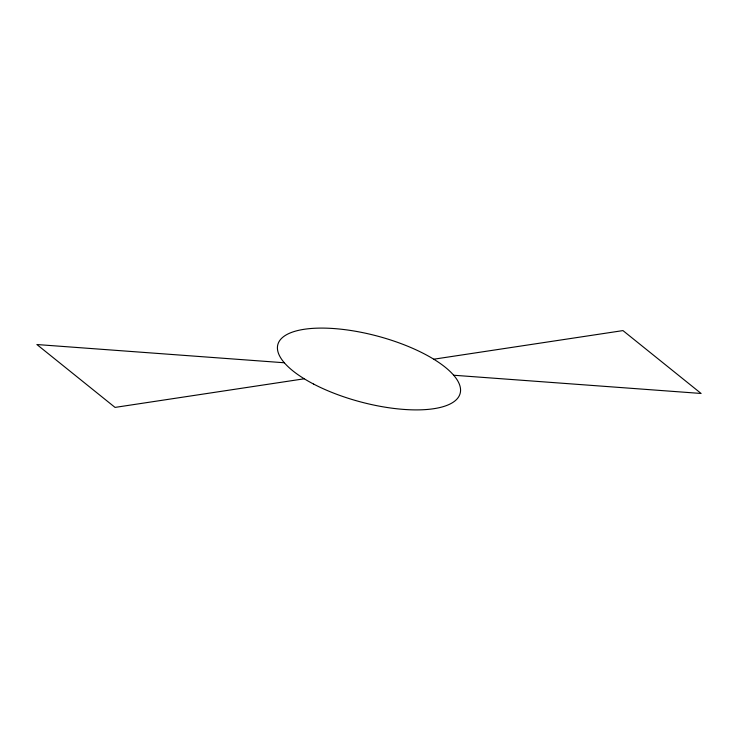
<?xml version="1.0" encoding="UTF-8"?>
<svg xmlns="http://www.w3.org/2000/svg" width="738" height="738" viewBox="0 0 738 738"><rect width="100%" height="100%" fill="white"/><g stroke="black" fill="none" stroke-linecap="round" stroke-linejoin="round"><path stroke-width="1.11" d="M304.25 378.788L115.045 407.404L36.9 344.535L284.333 362.764M433.75 359.212L622.955 330.596L701.1 393.465L453.667 375.236M313.613 384.074A94.363 33.966 15 0 0 459.839 394.387A94.363 33.966 15 0 0 333.548 328.53A94.363 33.966 15 0 0 313.613 384.074"/></g></svg>
